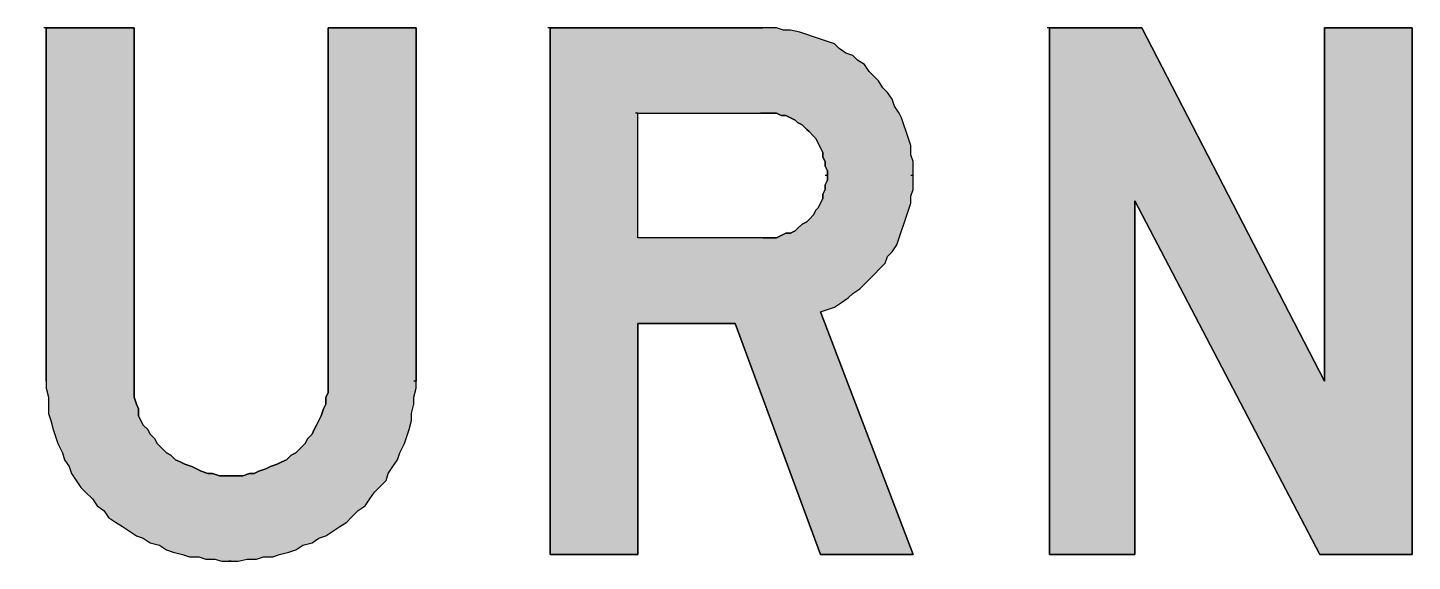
# Model space of a CAD drawing. Extents: x 128 to 264, y 102 to 205.
# Drawn here: x 155.36 to 188.93, y 135.56 to 148.51 of the extents above; entities that cross this region are included whole.
import ezdxf

# ---------------------------------------------------------------- set-up
doc = ezdxf.new("R2010")
doc.units = 0
doc.header["$LTSCALE"] = 12
doc.header["$MEASUREMENT"] = 0
doc.layers.get('0').update_dxf_attribs({"linetype": 'CONTINUOUS'})
doc.layers.add('L25', color=1, linetype='CONTINUOUS')

msp = doc.modelspace()

# ---------------------------------------------------------------- hatches: boundary and pattern name
at = {"layer": 'L25'}
h = msp.add_hatch(color=256, dxfattribs=at)
h.paths.add_polyline_path([(149.535, 146.432), (152.561, 146.432), (152.561, 148.505), (144.379, 148.505), (144.379, 146.432), (147.405, 146.432), (147.405, 135.727), (149.535, 135.727)])
h.paths.add_polyline_path([(157.942, 148.505), (155.812, 148.505), (155.812, 139.931), (155.812, 139.762), (155.868, 139.538), (155.868, 139.37), (155.868, 139.146), (155.924, 138.978), (155.98, 138.754), (156.036, 138.585), (156.092, 138.417), (156.204, 138.193), (156.26, 138.025), (156.372, 137.857), (156.428, 137.689), (156.541, 137.521), (156.653, 137.353), (156.765, 137.24), (156.933, 137.072), (157.045, 136.904), (157.213, 136.792), (157.325, 136.624), (157.493, 136.512), (157.661, 136.4), (157.83, 136.288), (157.998, 136.176), (158.166, 136.12), (158.334, 136.007), (158.558, 135.951), (158.726, 135.839), (158.894, 135.783), (159.119, 135.727), (159.287, 135.671), (159.511, 135.671), (159.679, 135.615), (159.903, 135.615), (160.071, 135.559), (160.296, 135.559), (160.464, 135.559), (160.688, 135.615), (160.912, 135.615), (161.08, 135.671), (161.304, 135.671), (161.472, 135.727), (161.697, 135.783), (161.865, 135.839), (162.033, 135.951), (162.257, 136.007), (162.425, 136.12), (162.593, 136.176), (162.761, 136.288), (162.93, 136.4), (163.098, 136.512), (163.21, 136.624), (163.378, 136.792), (163.546, 136.904), (163.658, 137.072), (163.77, 137.24), (163.882, 137.353), (164.051, 137.521), (164.107, 137.689), (164.219, 137.857), (164.331, 138.025), (164.387, 138.193), (164.499, 138.417), (164.555, 138.585), (164.611, 138.754), (164.667, 138.978), (164.667, 139.146), (164.723, 139.37), (164.723, 139.538), (164.779, 139.762), (164.779, 139.931), (164.779, 148.505), (162.649, 148.505), (162.649, 139.931), (162.649, 139.818), (162.649, 139.65), (162.593, 139.538), (162.593, 139.37), (162.537, 139.258), (162.481, 139.09), (162.425, 138.978), (162.369, 138.866), (162.313, 138.754), (162.257, 138.642), (162.145, 138.529), (162.089, 138.417), (161.977, 138.305), (161.865, 138.193), (161.753, 138.137), (161.641, 138.025), (161.528, 137.969), (161.416, 137.913), (161.248, 137.857), (161.136, 137.801), (160.968, 137.745), (160.856, 137.689), (160.744, 137.689), (160.576, 137.633), (160.408, 137.633), (160.296, 137.633), (160.127, 137.633), (160.015, 137.633), (159.847, 137.689), (159.735, 137.689), (159.567, 137.745), (159.455, 137.801), (159.343, 137.857), (159.175, 137.913), (159.063, 137.969), (158.95, 138.025), (158.838, 138.137), (158.726, 138.193), (158.614, 138.305), (158.502, 138.417), (158.446, 138.529), (158.334, 138.642), (158.278, 138.754), (158.166, 138.866), (158.11, 138.978), (158.054, 139.09), (158.054, 139.258), (157.998, 139.37), (157.942, 139.538), (157.942, 139.65), (157.942, 139.818), (157.942, 139.931)])
h.paths.add_polyline_path([(168.03, 135.727), (170.159, 135.727), (170.159, 141.332), (172.513, 141.332), (174.587, 135.727), (176.829, 135.727), (174.587, 141.612), (174.755, 141.668), (174.923, 141.724), (175.091, 141.836), (175.259, 141.948), (175.372, 142.06), (175.54, 142.172), (175.652, 142.284), (175.764, 142.397), (175.876, 142.509), (176.044, 142.677), (176.156, 142.789), (176.212, 142.957), (176.324, 143.069), (176.436, 143.237), (176.492, 143.405), (176.548, 143.573), (176.605, 143.742), (176.661, 143.91), (176.717, 144.078), (176.773, 144.246), (176.773, 144.414), (176.829, 144.582), (176.829, 144.75), (176.829, 144.919), (176.829, 145.087), (176.829, 145.255), (176.773, 145.423), (176.773, 145.647), (176.717, 145.815), (176.661, 145.983), (176.605, 146.152), (176.548, 146.32), (176.492, 146.432), (176.38, 146.6), (176.324, 146.768), (176.212, 146.936), (176.1, 147.048), (175.988, 147.216), (175.876, 147.328), (175.764, 147.441), (175.652, 147.609), (175.484, 147.721), (175.372, 147.833), (175.203, 147.889), (175.035, 148.001), (174.923, 148.113), (174.755, 148.169), (174.587, 148.225), (174.419, 148.281), (174.251, 148.337), (174.083, 148.393), (173.858, 148.449), (173.69, 148.449), (173.522, 148.505), (173.354, 148.505), (173.186, 148.505), (168.03, 148.505)])
h.paths.add_polyline_path([(170.159, 146.432), (173.186, 146.432), (173.298, 146.432), (173.41, 146.432), (173.522, 146.432), (173.634, 146.376), (173.746, 146.376), (173.858, 146.32), (173.97, 146.264), (174.026, 146.208), (174.139, 146.152), (174.251, 146.039), (174.307, 145.983), (174.419, 145.871), (174.475, 145.815), (174.531, 145.703), (174.587, 145.591), (174.643, 145.479), (174.643, 145.367), (174.699, 145.255), (174.699, 145.143), (174.755, 145.031), (174.755, 144.919), (174.755, 144.806), (174.699, 144.694), (174.699, 144.582), (174.643, 144.47), (174.643, 144.358), (174.587, 144.246), (174.531, 144.134), (174.475, 144.078), (174.419, 143.966), (174.307, 143.854), (174.251, 143.798), (174.139, 143.742), (174.026, 143.63), (173.914, 143.517), (173.746, 143.517), (173.634, 143.461), (173.522, 143.405), (173.41, 143.405), (173.298, 143.405), (173.186, 143.405), (170.159, 143.405)], flags=16)
h.paths.add_polyline_path([(182.209, 144.302), (186.693, 135.727), (188.934, 135.727), (188.934, 148.505), (186.805, 148.505), (186.805, 139.931), (182.377, 148.505), (180.135, 148.505), (180.135, 135.727), (182.209, 135.727)])

# ---------------------------------------------------------------- linework, layer by layer
at = {"color": 1}
for p, q in [((155.812, 148.505), (155.756, 148.505)), ((155.812, 139.931), (155.812, 148.505)), ((155.812, 148.505), (157.942, 148.505)), ((157.942, 148.505), (157.942, 139.931)), ((162.649, 139.931), (162.649, 148.505)), ((162.649, 148.505), (164.779, 148.505)), ((164.779, 148.505), (164.779, 139.931)), ((168.03, 148.505), (167.974, 148.505)), ((168.03, 135.727), (168.03, 148.505)), ((168.03, 148.505), (173.186, 148.505)), ((173.186, 148.505), (173.13, 148.505)), ((173.186, 148.505), (173.13, 148.505)), ((173.354, 148.505), (173.186, 148.505)), ((173.522, 148.505), (173.354, 148.505)), ((173.69, 148.449), (173.522, 148.505)), ((173.858, 148.449), (173.69, 148.449)), ((174.083, 148.393), (173.858, 148.449)), ((174.251, 148.337), (174.083, 148.393)), ((180.135, 148.505), (180.079, 148.505)), ((180.135, 135.727), (180.135, 148.505)), ((180.135, 148.505), (182.377, 148.505)), ((182.377, 148.505), (186.805, 139.931)), ((186.805, 139.931), (186.805, 148.505)), ((186.805, 148.505), (188.934, 148.505)), ((188.934, 148.505), (188.934, 135.727)), ((174.419, 148.281), (174.251, 148.337)), ((174.587, 148.225), (174.419, 148.281)), ((174.755, 148.169), (174.587, 148.225)), ((174.923, 148.113), (174.755, 148.169)), ((175.035, 148.001), (174.923, 148.113)), ((175.203, 147.889), (175.035, 148.001)), ((175.372, 147.833), (175.203, 147.889)), ((175.484, 147.721), (175.372, 147.833)), ((175.652, 147.609), (175.484, 147.721)), ((175.764, 147.441), (175.652, 147.609)), ((175.876, 147.328), (175.764, 147.441)), ((175.988, 147.216), (175.876, 147.328)), ((176.1, 147.048), (175.988, 147.216)), ((176.212, 146.936), (176.1, 147.048)), ((176.324, 146.768), (176.212, 146.936)), ((176.38, 146.6), (176.324, 146.768)), ((170.159, 146.432), (170.103, 146.432)), ((170.159, 143.405), (170.159, 146.432)), ((170.159, 146.432), (173.186, 146.432)), ((173.186, 146.432), (173.13, 146.432)), ((173.186, 146.432), (173.13, 146.432)), ((173.298, 146.432), (173.186, 146.432)), ((173.41, 146.432), (173.298, 146.432)), ((173.522, 146.432), (173.41, 146.432)), ((173.634, 146.376), (173.522, 146.432)), ((173.746, 146.376), (173.634, 146.376)), ((173.858, 146.32), (173.746, 146.376)), ((176.492, 146.432), (176.38, 146.6)), ((176.548, 146.32), (176.492, 146.432)), ((173.97, 146.264), (173.858, 146.32)), ((174.026, 146.208), (173.97, 146.264)), ((174.139, 146.152), (174.026, 146.208)), ((174.251, 146.039), (174.139, 146.152)), ((174.307, 145.983), (174.251, 146.039)), ((176.605, 146.152), (176.548, 146.32)), ((176.661, 145.983), (176.605, 146.152)), ((174.419, 145.871), (174.307, 145.983)), ((174.475, 145.815), (174.419, 145.871)), ((174.531, 145.703), (174.475, 145.815)), ((174.587, 145.591), (174.531, 145.703)), ((176.717, 145.815), (176.661, 145.983)), ((176.773, 145.647), (176.717, 145.815)), ((174.643, 145.479), (174.587, 145.591)), ((174.643, 145.367), (174.643, 145.479)), ((174.699, 145.255), (174.643, 145.367)), ((176.773, 145.423), (176.773, 145.647)), ((176.829, 145.255), (176.773, 145.423)), ((174.699, 145.143), (174.699, 145.255)), ((174.755, 145.031), (174.699, 145.143)), ((174.755, 144.919), (174.755, 145.031)), ((176.829, 145.087), (176.829, 145.255)), ((176.829, 144.919), (176.829, 145.087)), ((174.755, 144.919), (174.699, 144.919)), ((174.699, 144.694), (174.755, 144.806)), ((174.699, 144.582), (174.699, 144.694)), ((174.755, 144.806), (174.755, 144.919)), ((176.829, 144.919), (176.773, 144.919)), ((176.829, 144.75), (176.829, 144.919)), ((176.829, 144.582), (176.829, 144.75)), ((174.587, 144.246), (174.643, 144.358)), ((174.643, 144.47), (174.699, 144.582)), ((174.643, 144.358), (174.643, 144.47)), ((176.773, 144.414), (176.829, 144.582)), ((176.773, 144.246), (176.773, 144.414)), ((174.419, 143.966), (174.475, 144.078)), ((174.475, 144.078), (174.531, 144.134)), ((174.531, 144.134), (174.587, 144.246)), ((176.661, 143.91), (176.717, 144.078)), ((176.717, 144.078), (176.773, 144.246)), ((186.693, 135.727), (182.209, 144.302)), ((182.209, 144.302), (182.209, 135.727)), ((174.026, 143.63), (174.139, 143.742)), ((174.139, 143.742), (174.251, 143.798)), ((174.251, 143.798), (174.307, 143.854)), ((174.307, 143.854), (174.419, 143.966)), ((176.548, 143.573), (176.605, 143.742)), ((176.605, 143.742), (176.661, 143.91)), ((173.186, 143.405), (170.159, 143.405)), ((173.186, 143.405), (173.298, 143.405)), ((173.298, 143.405), (173.41, 143.405)), ((173.41, 143.405), (173.522, 143.405)), ((173.522, 143.405), (173.634, 143.461)), ((173.634, 143.461), (173.746, 143.517)), ((173.746, 143.517), (173.858, 143.517)), ((173.858, 143.517), (173.97, 143.573)), ((173.97, 143.573), (174.026, 143.63)), ((176.436, 143.237), (176.492, 143.405)), ((176.492, 143.405), (176.548, 143.573)), ((176.212, 142.957), (176.324, 143.069)), ((176.324, 143.069), (176.436, 143.237)), ((175.876, 142.509), (176.044, 142.677)), ((176.044, 142.677), (176.156, 142.789)), ((176.156, 142.789), (176.212, 142.957)), ((175.652, 142.284), (175.764, 142.397)), ((175.764, 142.397), (175.876, 142.509)), ((175.259, 141.948), (175.372, 142.06)), ((175.372, 142.06), (175.54, 142.172)), ((175.54, 142.172), (175.652, 142.284)), ((174.755, 141.668), (174.923, 141.724)), ((174.923, 141.724), (175.091, 141.836)), ((175.091, 141.836), (175.259, 141.948)), ((174.587, 141.612), (174.755, 141.668)), ((174.587, 141.612), (176.829, 135.727)), ((170.159, 141.332), (170.159, 135.727)), ((172.513, 141.332), (170.159, 141.332)), ((174.587, 135.727), (172.513, 141.332)), ((155.812, 139.931), (155.812, 139.762)), ((155.812, 139.762), (155.868, 139.538)), ((157.942, 139.931), (157.942, 139.818)), ((157.942, 139.818), (157.942, 139.65)), ((162.649, 139.818), (162.649, 139.931)), ((162.649, 139.65), (162.649, 139.818)), ((164.779, 139.931), (164.723, 139.931)), ((164.779, 139.931), (164.723, 139.931)), ((164.723, 139.538), (164.779, 139.762)), ((164.779, 139.762), (164.779, 139.931)), ((155.868, 139.538), (155.868, 139.37)), ((155.868, 139.37), (155.868, 139.146)), ((157.942, 139.65), (157.942, 139.538)), ((157.942, 139.538), (157.998, 139.37)), ((157.998, 139.37), (158.054, 139.258)), ((162.537, 139.258), (162.593, 139.37)), ((162.593, 139.538), (162.649, 139.65)), ((162.593, 139.37), (162.593, 139.538)), ((164.667, 139.146), (164.723, 139.37)), ((164.723, 139.37), (164.723, 139.538)), ((155.868, 139.146), (155.924, 138.978)), ((158.054, 139.258), (158.054, 139.09)), ((158.054, 139.09), (158.11, 138.978)), ((162.425, 138.978), (162.481, 139.09)), ((162.481, 139.09), (162.537, 139.258)), ((164.667, 138.978), (164.667, 139.146)), ((155.924, 138.978), (155.98, 138.754)), ((155.98, 138.754), (156.036, 138.585)), ((158.11, 138.978), (158.166, 138.866)), ((158.166, 138.866), (158.278, 138.754)), ((158.278, 138.754), (158.334, 138.642)), ((162.257, 138.642), (162.313, 138.754)), ((162.313, 138.754), (162.369, 138.866)), ((162.369, 138.866), (162.425, 138.978)), ((164.555, 138.585), (164.611, 138.754)), ((164.611, 138.754), (164.667, 138.978)), ((156.036, 138.585), (156.092, 138.417)), ((156.092, 138.417), (156.204, 138.193)), ((158.334, 138.642), (158.446, 138.529)), ((158.446, 138.529), (158.502, 138.417)), ((158.502, 138.417), (158.614, 138.305)), ((161.977, 138.305), (162.089, 138.417)), ((162.089, 138.417), (162.145, 138.529)), ((162.145, 138.529), (162.257, 138.642)), ((164.387, 138.193), (164.499, 138.417)), ((164.499, 138.417), (164.555, 138.585)), ((156.204, 138.193), (156.26, 138.025)), ((156.26, 138.025), (156.372, 137.857)), ((158.614, 138.305), (158.726, 138.193)), ((158.726, 138.193), (158.838, 138.137)), ((158.838, 138.137), (158.95, 138.025)), ((158.95, 138.025), (159.063, 137.969)), ((161.528, 137.969), (161.641, 138.025)), ((161.641, 138.025), (161.753, 138.137)), ((161.753, 138.137), (161.865, 138.193)), ((161.865, 138.193), (161.977, 138.305)), ((164.219, 137.857), (164.331, 138.025)), ((164.331, 138.025), (164.387, 138.193)), ((156.372, 137.857), (156.428, 137.689)), ((156.428, 137.689), (156.541, 137.521)), ((159.063, 137.969), (159.175, 137.913)), ((159.175, 137.913), (159.343, 137.857)), ((159.343, 137.857), (159.455, 137.801)), ((159.455, 137.801), (159.567, 137.745)), ((159.567, 137.745), (159.735, 137.689)), ((159.735, 137.689), (159.847, 137.689)), ((159.847, 137.689), (160.015, 137.633)), ((160.576, 137.633), (160.744, 137.689)), ((160.744, 137.689), (160.856, 137.689)), ((160.856, 137.689), (160.968, 137.745)), ((160.968, 137.745), (161.136, 137.801)), ((161.136, 137.801), (161.248, 137.857)), ((161.248, 137.857), (161.416, 137.913)), ((161.416, 137.913), (161.528, 137.969)), ((164.051, 137.521), (164.107, 137.689)), ((164.107, 137.689), (164.219, 137.857)), ((156.541, 137.521), (156.653, 137.353)), ((156.653, 137.353), (156.765, 137.24)), ((160.015, 137.633), (160.127, 137.633)), ((160.127, 137.633), (160.296, 137.633)), ((160.296, 137.633), (160.408, 137.633)), ((160.408, 137.633), (160.576, 137.633)), ((163.77, 137.24), (163.882, 137.353)), ((163.882, 137.353), (164.051, 137.521)), ((156.765, 137.24), (156.933, 137.072)), ((156.933, 137.072), (157.045, 136.904)), ((163.546, 136.904), (163.658, 137.072)), ((163.658, 137.072), (163.77, 137.24)), ((157.045, 136.904), (157.213, 136.792)), ((157.213, 136.792), (157.325, 136.624)), ((163.21, 136.624), (163.378, 136.792)), ((163.378, 136.792), (163.546, 136.904)), ((157.325, 136.624), (157.493, 136.512)), ((157.493, 136.512), (157.661, 136.4)), ((157.661, 136.4), (157.83, 136.288)), ((162.761, 136.288), (162.93, 136.4)), ((162.93, 136.4), (163.098, 136.512)), ((163.098, 136.512), (163.21, 136.624)), ((157.83, 136.288), (157.998, 136.176)), ((157.998, 136.176), (158.166, 136.12)), ((158.166, 136.12), (158.334, 136.007)), ((158.334, 136.007), (158.558, 135.951)), ((162.033, 135.951), (162.257, 136.007)), ((162.257, 136.007), (162.425, 136.12)), ((162.425, 136.12), (162.593, 136.176)), ((162.593, 136.176), (162.761, 136.288)), ((158.558, 135.951), (158.726, 135.839)), ((158.726, 135.839), (158.894, 135.783)), ((158.894, 135.783), (159.119, 135.727)), ((159.119, 135.727), (159.287, 135.671)), ((159.287, 135.671), (159.511, 135.671)), ((159.511, 135.671), (159.679, 135.615)), ((160.912, 135.615), (161.08, 135.671)), ((161.08, 135.671), (161.304, 135.671)), ((161.304, 135.671), (161.472, 135.727)), ((161.472, 135.727), (161.697, 135.783)), ((161.697, 135.783), (161.865, 135.839)), ((161.865, 135.839), (162.033, 135.951)), ((170.159, 135.727), (168.03, 135.727)), ((176.829, 135.727), (174.587, 135.727)), ((182.209, 135.727), (180.135, 135.727)), ((188.934, 135.727), (186.693, 135.727)), ((159.679, 135.615), (159.903, 135.615)), ((159.903, 135.615), (160.071, 135.559)), ((160.071, 135.559), (160.296, 135.559)), ((160.296, 135.559), (160.239, 135.559)), ((160.296, 135.559), (160.464, 135.559)), ((160.464, 135.559), (160.688, 135.615)), ((160.688, 135.615), (160.912, 135.615))]:
    msp.add_line(p, q, dxfattribs=at)
at = {"layer": 'L25'}
for points in [[(157.942, 148.505), (155.812, 148.505), (155.812, 139.931), (155.812, 139.762), (155.868, 139.538), (155.868, 139.37), (155.868, 139.146), (155.924, 138.978), (155.98, 138.754), (156.036, 138.585), (156.092, 138.417), (156.204, 138.193), (156.26, 138.025), (156.372, 137.857), (156.428, 137.689), (156.541, 137.521), (156.653, 137.353), (156.765, 137.24), (156.933, 137.072), (157.045, 136.904), (157.213, 136.792), (157.325, 136.624), (157.493, 136.512), (157.661, 136.4), (157.83, 136.288), (157.998, 136.176), (158.166, 136.12), (158.334, 136.007), (158.558, 135.951), (158.726, 135.839), (158.894, 135.783), (159.119, 135.727), (159.287, 135.671), (159.511, 135.671), (159.679, 135.615), (159.903, 135.615), (160.071, 135.559), (160.296, 135.559), (160.464, 135.559), (160.688, 135.615), (160.912, 135.615), (161.08, 135.671), (161.304, 135.671), (161.472, 135.727), (161.697, 135.783), (161.865, 135.839), (162.033, 135.951), (162.257, 136.007), (162.425, 136.12), (162.593, 136.176), (162.761, 136.288), (162.93, 136.4), (163.098, 136.512), (163.21, 136.624), (163.378, 136.792), (163.546, 136.904), (163.658, 137.072), (163.77, 137.24), (163.882, 137.353), (164.051, 137.521), (164.107, 137.689), (164.219, 137.857), (164.331, 138.025), (164.387, 138.193), (164.499, 138.417), (164.555, 138.585), (164.611, 138.754), (164.667, 138.978), (164.667, 139.146), (164.723, 139.37), (164.723, 139.538), (164.779, 139.762), (164.779, 139.931), (164.779, 148.505), (162.649, 148.505), (162.649, 139.931), (162.649, 139.818), (162.649, 139.65), (162.593, 139.538), (162.593, 139.37), (162.537, 139.258), (162.481, 139.09), (162.425, 138.978), (162.369, 138.866), (162.313, 138.754), (162.257, 138.642), (162.145, 138.529), (162.089, 138.417), (161.977, 138.305), (161.865, 138.193), (161.753, 138.137), (161.641, 138.025), (161.528, 137.969), (161.416, 137.913), (161.248, 137.857), (161.136, 137.801), (160.968, 137.745), (160.856, 137.689), (160.744, 137.689), (160.576, 137.633), (160.408, 137.633), (160.296, 137.633), (160.127, 137.633), (160.015, 137.633), (159.847, 137.689), (159.735, 137.689), (159.567, 137.745), (159.455, 137.801), (159.343, 137.857), (159.175, 137.913), (159.063, 137.969), (158.95, 138.025), (158.838, 138.137), (158.726, 138.193), (158.614, 138.305), (158.502, 138.417), (158.446, 138.529), (158.334, 138.642), (158.278, 138.754), (158.166, 138.866), (158.11, 138.978), (158.054, 139.09), (158.054, 139.258), (157.998, 139.37), (157.942, 139.538), (157.942, 139.65), (157.942, 139.818), (157.942, 139.931)], [(176.773, 144.414), (176.829, 144.582), (176.829, 144.75), (176.829, 144.919), (176.829, 145.087), (176.829, 145.255), (176.773, 145.423), (176.773, 145.647), (176.717, 145.815), (176.661, 145.983), (176.605, 146.152), (176.548, 146.32), (176.492, 146.432), (176.38, 146.6), (176.324, 146.768), (176.212, 146.936), (176.1, 147.048), (175.988, 147.216), (175.876, 147.328), (175.764, 147.441), (175.652, 147.609), (175.484, 147.721), (175.372, 147.833), (175.203, 147.889), (175.035, 148.001), (174.923, 148.113), (174.755, 148.169), (174.587, 148.225), (174.419, 148.281), (174.251, 148.337), (174.083, 148.393), (173.858, 148.449), (173.69, 148.449), (173.522, 148.505), (173.354, 148.505), (173.186, 148.505), (168.03, 148.505), (168.03, 135.727), (170.159, 135.727), (170.159, 141.332), (172.513, 141.332), (174.587, 135.727), (176.829, 135.727), (174.587, 141.612), (174.755, 141.668), (174.923, 141.724), (175.091, 141.836), (175.259, 141.948), (175.372, 142.06), (175.54, 142.172), (175.652, 142.284), (175.764, 142.397), (175.876, 142.509), (176.044, 142.677), (176.156, 142.789), (176.212, 142.957), (176.324, 143.069), (176.436, 143.237), (176.492, 143.405), (176.548, 143.573), (176.605, 143.742), (176.661, 143.91), (176.717, 144.078), (176.773, 144.246)], [(182.209, 144.302), (186.693, 135.727), (188.934, 135.727), (188.934, 148.505), (186.805, 148.505), (186.805, 139.931), (182.377, 148.505), (180.135, 148.505), (180.135, 135.727), (182.209, 135.727)], [(170.159, 146.432), (173.186, 146.432), (173.298, 146.432), (173.41, 146.432), (173.522, 146.432), (173.634, 146.376), (173.746, 146.376), (173.858, 146.32), (173.97, 146.264), (174.026, 146.208), (174.139, 146.152), (174.251, 146.039), (174.307, 145.983), (174.419, 145.871), (174.475, 145.815), (174.531, 145.703), (174.587, 145.591), (174.643, 145.479), (174.643, 145.367), (174.699, 145.255), (174.699, 145.143), (174.755, 145.031), (174.755, 144.919), (174.755, 144.806), (174.699, 144.694), (174.699, 144.582), (174.643, 144.47), (174.643, 144.358), (174.587, 144.246), (174.531, 144.134), (174.475, 144.078), (174.419, 143.966), (174.307, 143.854), (174.251, 143.798), (174.139, 143.742), (174.026, 143.63), (173.97, 143.573), (173.858, 143.517), (173.746, 143.517), (173.634, 143.461), (173.522, 143.405), (173.41, 143.405), (173.298, 143.405), (173.186, 143.405), (170.159, 143.405)]]:
    msp.add_lwpolyline(points, close=True, dxfattribs=at)

doc.saveas('drawing.dxf')
